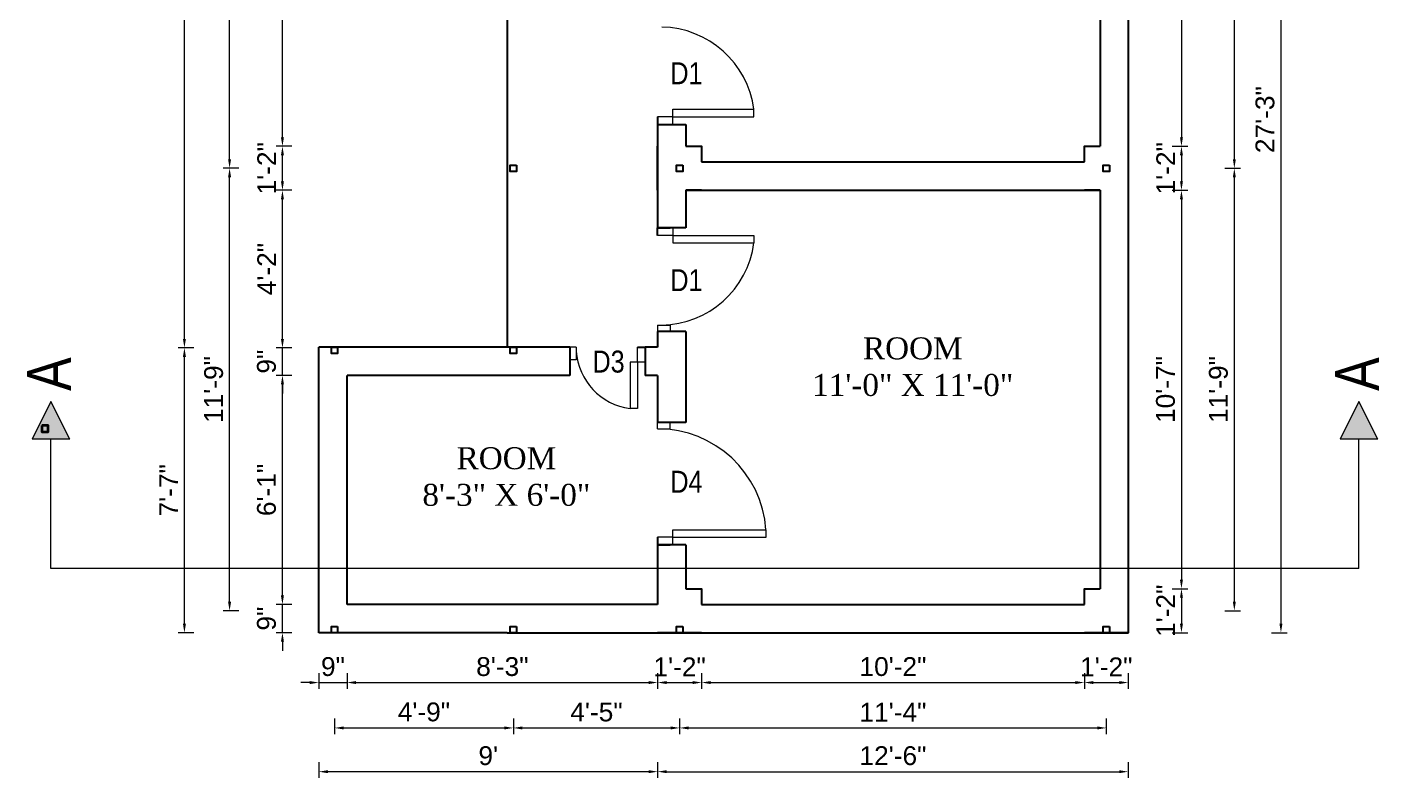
# Model space of a CAD drawing. Header units: inches. Extents: x 0 to 383786, y -45810 to 0.
# Drawn here: x 364748.4 to 365179.3, y -41048.1 to -40808.8 of the extents above; entities that cross this region are included whole.
import ezdxf

# ---------------------------------------------------------------- set-up
doc = ezdxf.new("R2010")
doc.units = ezdxf.units.IN
doc.header["$LTSCALE"] = 2
doc.header["$MEASUREMENT"] = 0
doc.header["$PDMODE"] = 34
doc.layers.get('0').update_dxf_attribs({"linetype": 'CONTINUOUS'})
doc.layers.get('DEFPOINTS').update_dxf_attribs({"color": 141, "linetype": 'CONTINUOUS'})
for name, color, linetype, lineweight in [('dimension', 160, 'CONTINUOUS', 15), ('door', 20, 'CONTINUOUS', 35), ('steps', 253, 'CONTINUOUS', 20), ('truss', 1, 'CONTINUOUS', 25)]:
    doc.layers.add(name, color=color, linetype=linetype, lineweight=lineweight)
doc.styles.add('Lettring Text', font='arial.ttf')
doc.styles.get("Standard").update_dxf_attribs({"font": 'ARIALN.TTF'})
doc.dimstyles.new('Copy of Standard', dxfattribs={"dimtxt": 6, "dimasz": 2.875, "dimexe": 2, "dimexo": 4, "dimgap": 2, "dimtad": 1, "dimdec": 0, "dimrnd": 1, "dimzin": 0, "dimdsep": 46, "dimlunit": 4, "dimtxsty": 'Lettring Text', "dimcen": 0.1, "dimclrd": 7, "dimclre": 7, "dimclrt": 7, "dimazin": 0, "dimtfac": 0.645, "dimtdec": 0, "dimtmove": 1, "dimatfit": 0, "dimfxl": 3, "dimfxlon": 1, "dimtfillclr": 256, "dimtolj": 1, "dimtzin": 0, "dimlwd": -1, "dimlwe": -1, "dimarcsym": 2})

# ---------------------------------------------------------------- blocks, each defined once
blk = doc.blocks.new('*D752')
at = {"layer": 'DEFPOINTS', "color": 0, "ltscale": 0.5, "transparency": 16777216}
for p in [(365099.37, -40688.82), (365099.37, -40846.82), (365116.32, -40846.82)]:
    blk.add_point(p, dxfattribs=at)
at = {"layer": 'steps', "color": 7, "ltscale": 0.5, "transparency": 16777216}
for p, q in [((365113.32, -40688.82), (365118.32, -40688.82)), ((365116.32, -40691.69), (365116.32, -40843.94)), ((365113.32, -40846.82), (365118.32, -40846.82))]:
    blk.add_line(p, q, dxfattribs=at)
for points in [[(365115.85, -40691.69), (365116.8, -40691.69), (365116.32, -40688.82)], [(365115.85, -40843.94), (365116.8, -40843.94), (365116.32, -40846.82)]]:
    blk.add_solid(points, dxfattribs=at)
at = {"layer": 'steps', "color": 7, "ltscale": 0.5, "transparency": 16777216, "insert": (365111.26, -40767.82), "char_height": 6, "attachment_point": 5, "rotation": 90, "style": 'Lettring Text'}
blk.add_mtext('\\A1;13\'-2"', dxfattribs=at)
blk = doc.blocks.new('*D753')
at = {"layer": 'DEFPOINTS', "color": 0, "ltscale": 0.5, "transparency": 16777216}
for p in [(365099.37, -40846.82), (365099.37, -40860.82), (365116.32, -40860.82)]:
    blk.add_point(p, dxfattribs=at)
at = {"layer": 'steps', "color": 7, "ltscale": 0.5, "transparency": 16777216}
for p, q in [((365113.32, -40846.82), (365118.32, -40846.82)), ((365116.32, -40849.69), (365116.32, -40857.94)), ((365113.32, -40860.82), (365118.32, -40860.82))]:
    blk.add_line(p, q, dxfattribs=at)
for points in [[(365115.85, -40849.69), (365116.8, -40849.69), (365116.32, -40846.82)], [(365115.85, -40857.94), (365116.8, -40857.94), (365116.32, -40860.82)]]:
    blk.add_solid(points, dxfattribs=at)
at = {"layer": 'steps', "color": 7, "ltscale": 0.5, "transparency": 16777216, "insert": (365111.31, -40853.82), "char_height": 6, "attachment_point": 5, "rotation": 90, "style": 'Lettring Text'}
blk.add_mtext('\\A1;1\'-2"', dxfattribs=at)
blk = doc.blocks.new('*D754')
at = {"layer": 'DEFPOINTS', "color": 0, "ltscale": 0.5, "transparency": 16777216}
for p in [(365099.37, -40860.82), (365099.37, -40987.82), (365116.32, -40987.82)]:
    blk.add_point(p, dxfattribs=at)
at = {"layer": 'steps', "color": 7, "ltscale": 0.5, "transparency": 16777216}
for p, q in [((365113.32, -40860.82), (365118.32, -40860.82)), ((365116.32, -40863.69), (365116.32, -40984.94)), ((365113.32, -40987.82), (365118.32, -40987.82))]:
    blk.add_line(p, q, dxfattribs=at)
for points in [[(365115.85, -40863.69), (365116.8, -40863.69), (365116.32, -40860.82)], [(365115.85, -40984.94), (365116.8, -40984.94), (365116.32, -40987.82)]]:
    blk.add_solid(points, dxfattribs=at)
at = {"layer": 'steps', "color": 7, "ltscale": 0.5, "transparency": 16777216, "insert": (365111.26, -40924.32), "char_height": 6, "attachment_point": 5, "rotation": 90, "style": 'Lettring Text'}
blk.add_mtext('\\A1;10\'-7"', dxfattribs=at)
blk = doc.blocks.new('*D755')
at = {"layer": 'DEFPOINTS', "color": 0, "ltscale": 0.5, "transparency": 16777216}
for p in [(365099.37, -40987.82), (365099.37, -41001.82), (365116.32, -41001.82)]:
    blk.add_point(p, dxfattribs=at)
at = {"layer": 'steps', "color": 7, "ltscale": 0.5, "transparency": 16777216}
for p, q in [((365113.32, -40987.82), (365118.32, -40987.82)), ((365116.32, -40990.69), (365116.32, -40998.94)), ((365113.32, -41001.82), (365118.32, -41001.82))]:
    blk.add_line(p, q, dxfattribs=at)
for points in [[(365115.85, -40990.69), (365116.8, -40990.69), (365116.32, -40987.82)], [(365115.85, -40998.94), (365116.8, -40998.94), (365116.32, -41001.82)]]:
    blk.add_solid(points, dxfattribs=at)
at = {"layer": 'steps', "color": 7, "ltscale": 0.5, "transparency": 16777216, "insert": (365111.31, -40994.82), "char_height": 6, "attachment_point": 5, "rotation": 90, "style": 'Lettring Text'}
blk.add_mtext('\\A1;1\'-2"', dxfattribs=at)
blk = doc.blocks.new('*D756')
at = {"layer": 'DEFPOINTS', "color": 0, "ltscale": 0.5, "transparency": 16777216}
for p in [(365099.37, -40853.82), (365133.18, -40853.82), (365099.37, -40994.82)]:
    blk.add_point(p, dxfattribs=at)
at = {"layer": 'steps', "color": 7, "ltscale": 0.5, "transparency": 16777216}
for p, q in [((365130.18, -40853.82), (365135.18, -40853.82)), ((365133.18, -40991.94), (365133.18, -40856.69)), ((365130.18, -40994.82), (365135.18, -40994.82))]:
    blk.add_line(p, q, dxfattribs=at)
for points in [[(365132.71, -40856.69), (365133.66, -40856.69), (365133.18, -40853.82)], [(365132.71, -40991.94), (365133.66, -40991.94), (365133.18, -40994.82)]]:
    blk.add_solid(points, dxfattribs=at)
at = {"layer": 'steps', "color": 7, "ltscale": 0.5, "transparency": 16777216, "insert": (365128.12, -40924.32), "char_height": 6, "attachment_point": 5, "rotation": 90, "style": 'Lettring Text'}
blk.add_mtext('\\A1;11\'-9"', dxfattribs=at)
blk = doc.blocks.new('*D757')
at = {"layer": 'DEFPOINTS', "color": 0, "ltscale": 0.5, "transparency": 16777216}
for p in [(365099.37, -40681.82), (365133.18, -40681.82), (365099.37, -40853.82)]:
    blk.add_point(p, dxfattribs=at)
at = {"layer": 'steps', "color": 7, "ltscale": 0.5, "transparency": 16777216}
for p, q in [((365130.18, -40681.82), (365135.18, -40681.82)), ((365133.18, -40850.94), (365133.18, -40684.69)), ((365130.18, -40853.82), (365135.18, -40853.82))]:
    blk.add_line(p, q, dxfattribs=at)
for points in [[(365132.71, -40684.69), (365133.66, -40684.69), (365133.18, -40681.82)], [(365132.71, -40850.94), (365133.66, -40850.94), (365133.18, -40853.82)]]:
    blk.add_solid(points, dxfattribs=at)
at = {"layer": 'steps', "color": 7, "ltscale": 0.5, "transparency": 16777216, "insert": (365128.17, -40767.82), "char_height": 6, "attachment_point": 5, "rotation": 90, "style": 'Lettring Text'}
blk.add_mtext('\\A1;14\'-4"', dxfattribs=at)
blk = doc.blocks.new('*D759')
at = {"layer": 'DEFPOINTS', "color": 0, "ltscale": 0.5, "transparency": 16777216}
for p in [(365099.37, -40674.82), (365099.37, -41001.82), (365148.04, -41001.82)]:
    blk.add_point(p, dxfattribs=at)
at = {"layer": 'steps', "color": 7, "ltscale": 0.5, "transparency": 16777216}
for p, q in [((365145.04, -40674.82), (365150.04, -40674.82)), ((365148.04, -40677.69), (365148.04, -40998.94)), ((365145.04, -41001.82), (365150.04, -41001.82))]:
    blk.add_line(p, q, dxfattribs=at)
for points in [[(365147.56, -40677.69), (365148.52, -40677.69), (365148.04, -40674.82)], [(365147.56, -40998.94), (365148.52, -40998.94), (365148.04, -41001.82)]]:
    blk.add_solid(points, dxfattribs=at)
at = {"layer": 'steps', "color": 7, "ltscale": 0.5, "transparency": 16777216, "insert": (365142.97, -40838.32), "char_height": 6, "attachment_point": 5, "rotation": 90, "style": 'Lettring Text'}
blk.add_mtext('\\A1;27\'-3"', dxfattribs=at)
blk = doc.blocks.new('*D761')
at = {"layer": 'DEFPOINTS', "color": 0, "ltscale": 0.5, "transparency": 16777216}
for p in [(364850.37, -40992.82), (364841.37, -41001.82), (364850.37, -41017.7)]:
    blk.add_point(p, dxfattribs=at)
at = {"layer": 'steps', "color": 7, "ltscale": 0.5, "transparency": 16777216}
for p, q in [((364838.5, -41017.7), (364835.62, -41017.7)), ((364841.37, -41014.7), (364841.37, -41019.7)), ((364841.37, -41017.7), (364850.37, -41017.7)), ((364850.37, -41014.7), (364850.37, -41019.7)), ((364853.25, -41017.7), (364856.12, -41017.7))]:
    blk.add_line(p, q, dxfattribs=at)
for points in [[(364838.5, -41017.22), (364838.5, -41018.18), (364841.37, -41017.7)], [(364853.25, -41017.22), (364853.25, -41018.18), (364850.37, -41017.7)]]:
    blk.add_solid(points, dxfattribs=at)
at = {"layer": 'steps', "color": 7, "ltscale": 0.5, "transparency": 16777216, "insert": (364845.87, -41012.64), "char_height": 6, "attachment_point": 5, "style": 'Lettring Text'}
blk.add_mtext('\\A1;9"', dxfattribs=at)
blk = doc.blocks.new('*D762')
at = {"layer": 'DEFPOINTS', "color": 0, "ltscale": 0.5, "transparency": 16777216}
for p in [(364850.37, -40992.82), (364949.37, -40992.82), (364949.37, -41017.7)]:
    blk.add_point(p, dxfattribs=at)
at = {"layer": 'steps', "color": 7, "ltscale": 0.5, "transparency": 16777216}
for p, q in [((364850.37, -41014.7), (364850.37, -41019.7)), ((364853.25, -41017.7), (364946.5, -41017.7)), ((364949.37, -41014.7), (364949.37, -41019.7))]:
    blk.add_line(p, q, dxfattribs=at)
for points in [[(364853.25, -41017.22), (364853.25, -41018.18), (364850.37, -41017.7)], [(364946.5, -41017.22), (364946.5, -41018.18), (364949.37, -41017.7)]]:
    blk.add_solid(points, dxfattribs=at)
at = {"layer": 'steps', "color": 7, "ltscale": 0.5, "transparency": 16777216, "insert": (364899.87, -41012.64), "char_height": 6, "attachment_point": 5, "style": 'Lettring Text'}
blk.add_mtext('\\A1;8\'-3"', dxfattribs=at)
blk = doc.blocks.new('*D717')
at = {"layer": 'DEFPOINTS', "color": 0, "ltscale": 0.5, "transparency": 16777216}
for p in [(364949.37, -40992.82), (364963.37, -40992.82), (364963.37, -41017.7)]:
    blk.add_point(p, dxfattribs=at)
at = {"layer": 'steps', "color": 7, "ltscale": 0.5, "transparency": 16777216}
for p, q in [((364949.37, -41014.7), (364949.37, -41019.7)), ((364952.25, -41017.7), (364960.5, -41017.7)), ((364963.37, -41014.7), (364963.37, -41019.7))]:
    blk.add_line(p, q, dxfattribs=at)
for points in [[(364952.25, -41017.22), (364952.25, -41018.18), (364949.37, -41017.7)], [(364960.5, -41017.22), (364960.5, -41018.18), (364963.37, -41017.7)]]:
    blk.add_solid(points, dxfattribs=at)
at = {"layer": 'steps', "color": 7, "ltscale": 0.5, "transparency": 16777216, "insert": (364956.37, -41012.69), "char_height": 6, "attachment_point": 5, "style": 'Lettring Text'}
blk.add_mtext('\\A1;1\'-2"', dxfattribs=at)
blk = doc.blocks.new('*D718')
at = {"layer": 'DEFPOINTS', "color": 0, "ltscale": 0.5, "transparency": 16777216}
for p in [(364963.37, -40992.82), (365085.37, -40992.82), (365085.37, -41017.7)]:
    blk.add_point(p, dxfattribs=at)
at = {"layer": 'steps', "color": 7, "ltscale": 0.5, "transparency": 16777216}
for p, q in [((364963.37, -41014.7), (364963.37, -41019.7)), ((364966.25, -41017.7), (365082.5, -41017.7)), ((365085.37, -41014.7), (365085.37, -41019.7))]:
    blk.add_line(p, q, dxfattribs=at)
for points in [[(364966.25, -41017.22), (364966.25, -41018.18), (364963.37, -41017.7)], [(365082.5, -41017.22), (365082.5, -41018.18), (365085.37, -41017.7)]]:
    blk.add_solid(points, dxfattribs=at)
at = {"layer": 'steps', "color": 7, "ltscale": 0.5, "transparency": 16777216, "insert": (365024.37, -41012.64), "char_height": 6, "attachment_point": 5, "style": 'Lettring Text'}
blk.add_mtext('\\A1;10\'-2"', dxfattribs=at)
blk = doc.blocks.new('*D719')
at = {"layer": 'DEFPOINTS', "color": 0, "ltscale": 0.5, "transparency": 16777216}
for p in [(365085.37, -40992.82), (365099.37, -40992.82), (365099.37, -41017.7)]:
    blk.add_point(p, dxfattribs=at)
at = {"layer": 'steps', "color": 7, "ltscale": 0.5, "transparency": 16777216}
for p, q in [((365085.37, -41014.7), (365085.37, -41019.7)), ((365088.25, -41017.7), (365096.5, -41017.7)), ((365099.37, -41014.7), (365099.37, -41019.7))]:
    blk.add_line(p, q, dxfattribs=at)
for points in [[(365088.25, -41017.22), (365088.25, -41018.18), (365085.37, -41017.7)], [(365096.5, -41017.22), (365096.5, -41018.18), (365099.37, -41017.7)]]:
    blk.add_solid(points, dxfattribs=at)
at = {"layer": 'steps', "color": 7, "ltscale": 0.5, "transparency": 16777216, "insert": (365092.37, -41012.69), "char_height": 6, "attachment_point": 5, "style": 'Lettring Text'}
blk.add_mtext('\\A1;1\'-2"', dxfattribs=at)
blk = doc.blocks.new('*D720')
at = {"layer": 'DEFPOINTS', "color": 0, "ltscale": 0.5, "transparency": 16777216}
for p in [(364846.37, -41000.82), (364903.37, -41000.82), (364903.37, -41032.16)]:
    blk.add_point(p, dxfattribs=at)
at = {"layer": 'steps', "color": 7, "ltscale": 0.5, "transparency": 16777216}
for p, q in [((364846.37, -41029.16), (364846.37, -41034.16)), ((364903.37, -41029.16), (364903.37, -41034.16)), ((364849.25, -41032.16), (364900.5, -41032.16))]:
    blk.add_line(p, q, dxfattribs=at)
for points in [[(364849.25, -41031.68), (364849.25, -41032.64), (364846.37, -41032.16)], [(364900.5, -41031.68), (364900.5, -41032.64), (364903.37, -41032.16)]]:
    blk.add_solid(points, dxfattribs=at)
at = {"layer": 'steps', "color": 7, "ltscale": 0.5, "transparency": 16777216, "insert": (364874.87, -41027.09), "char_height": 6, "attachment_point": 5, "style": 'Lettring Text'}
blk.add_mtext('\\A1;4\'-9"', dxfattribs=at)
blk = doc.blocks.new('*D721')
at = {"layer": 'DEFPOINTS', "color": 0, "ltscale": 0.5, "transparency": 16777216}
for p in [(364903.37, -41000.82), (364956.37, -41001.82), (364956.37, -41032.16)]:
    blk.add_point(p, dxfattribs=at)
at = {"layer": 'steps', "color": 7, "ltscale": 0.5, "transparency": 16777216}
for p, q in [((364903.37, -41029.16), (364903.37, -41034.16)), ((364956.37, -41029.16), (364956.37, -41034.16)), ((364906.25, -41032.16), (364953.5, -41032.16))]:
    blk.add_line(p, q, dxfattribs=at)
for points in [[(364906.25, -41031.68), (364906.25, -41032.64), (364903.37, -41032.16)], [(364953.5, -41031.68), (364953.5, -41032.64), (364956.37, -41032.16)]]:
    blk.add_solid(points, dxfattribs=at)
at = {"layer": 'steps', "color": 7, "ltscale": 0.5, "transparency": 16777216, "insert": (364929.87, -41027.11), "char_height": 6, "attachment_point": 5, "style": 'Lettring Text'}
blk.add_mtext('\\A1;4\'-5"', dxfattribs=at)
blk = doc.blocks.new('*D722')
at = {"layer": 'DEFPOINTS', "color": 0, "ltscale": 0.5, "transparency": 16777216}
for p in [(364956.37, -41001.82), (365092.37, -41001.82), (365092.37, -41032.16)]:
    blk.add_point(p, dxfattribs=at)
at = {"layer": 'steps', "color": 7, "ltscale": 0.5, "transparency": 16777216}
for p, q in [((364956.37, -41029.16), (364956.37, -41034.16)), ((365092.37, -41029.16), (365092.37, -41034.16)), ((364959.25, -41032.16), (365089.5, -41032.16))]:
    blk.add_line(p, q, dxfattribs=at)
for points in [[(364959.25, -41031.68), (364959.25, -41032.64), (364956.37, -41032.16)], [(365089.5, -41031.68), (365089.5, -41032.64), (365092.37, -41032.16)]]:
    blk.add_solid(points, dxfattribs=at)
at = {"layer": 'steps', "color": 7, "ltscale": 0.5, "transparency": 16777216, "insert": (365024.37, -41027.15), "char_height": 6, "attachment_point": 5, "style": 'Lettring Text'}
blk.add_mtext('\\A1;11\'-4"', dxfattribs=at)
blk = doc.blocks.new('*D723')
at = {"layer": 'DEFPOINTS', "color": 0, "ltscale": 0.5, "transparency": 16777216}
for p in [(364949.37, -40992.82), (365099.37, -41001.82), (365099.37, -41046.1)]:
    blk.add_point(p, dxfattribs=at)
at = {"layer": 'steps', "color": 7, "ltscale": 0.5, "transparency": 16777216}
for p, q in [((364949.37, -41043.1), (364949.37, -41048.1)), ((365099.37, -41043.1), (365099.37, -41048.1)), ((364952.25, -41046.1), (365096.5, -41046.1))]:
    blk.add_line(p, q, dxfattribs=at)
for points in [[(364952.25, -41045.62), (364952.25, -41046.57), (364949.37, -41046.1)], [(365096.5, -41045.62), (365096.5, -41046.57), (365099.37, -41046.1)]]:
    blk.add_solid(points, dxfattribs=at)
at = {"layer": 'steps', "color": 7, "ltscale": 0.5, "transparency": 16777216, "insert": (365024.37, -41041.03), "char_height": 6, "attachment_point": 5, "style": 'Lettring Text'}
blk.add_mtext('\\A1;12\'-6"', dxfattribs=at)
blk = doc.blocks.new('*D724')
at = {"layer": 'DEFPOINTS', "color": 0, "ltscale": 0.5, "transparency": 16777216}
for p in [(364949.37, -40992.82), (364841.37, -41001.82), (364841.37, -41046.1)]:
    blk.add_point(p, dxfattribs=at)
at = {"layer": 'steps', "color": 7, "ltscale": 0.5, "transparency": 16777216}
for p, q in [((364841.37, -41043.1), (364841.37, -41048.1)), ((364949.37, -41043.1), (364949.37, -41048.1)), ((364946.5, -41046.1), (364844.25, -41046.1))]:
    blk.add_line(p, q, dxfattribs=at)
for points in [[(364844.25, -41045.62), (364844.25, -41046.57), (364841.37, -41046.1)], [(364946.5, -41045.62), (364946.5, -41046.57), (364949.37, -41046.1)]]:
    blk.add_solid(points, dxfattribs=at)
at = {"layer": 'steps', "color": 7, "ltscale": 0.5, "transparency": 16777216, "insert": (364895.37, -41041.03), "char_height": 6, "attachment_point": 5, "style": 'Lettring Text'}
blk.add_mtext("\\A1;9'", dxfattribs=at)
blk = doc.blocks.new('*D725')
at = {"layer": 'DEFPOINTS', "color": 0, "ltscale": 0.5, "transparency": 16777216}
for p in [(364829.77, -40992.82), (364850.37, -40992.82), (364841.37, -41001.82)]:
    blk.add_point(p, dxfattribs=at)
at = {"layer": 'steps', "color": 7, "ltscale": 0.5, "transparency": 16777216}
for p, q in [((364829.77, -40989.94), (364829.77, -40987.07)), ((364832.77, -40992.82), (364827.77, -40992.82)), ((364829.77, -41001.82), (364829.77, -40992.82)), ((364832.77, -41001.82), (364827.77, -41001.82)), ((364829.77, -41004.69), (364829.77, -41007.57))]:
    blk.add_line(p, q, dxfattribs=at)
for points in [[(364829.29, -40989.94), (364830.25, -40989.94), (364829.77, -40992.82)], [(364829.29, -41004.69), (364830.25, -41004.69), (364829.77, -41001.82)]]:
    blk.add_solid(points, dxfattribs=at)
at = {"layer": 'steps', "color": 7, "ltscale": 0.5, "transparency": 16777216, "insert": (364824.7, -40997.32), "char_height": 6, "attachment_point": 5, "rotation": 90, "style": 'Lettring Text'}
blk.add_mtext('\\A1;9"', dxfattribs=at)
blk = doc.blocks.new('*D726')
at = {"layer": 'DEFPOINTS', "color": 0, "ltscale": 0.5, "transparency": 16777216}
for p in [(364829.77, -40919.82), (364850.37, -40919.82), (364850.37, -40992.82)]:
    blk.add_point(p, dxfattribs=at)
at = {"layer": 'steps', "color": 7, "ltscale": 0.5, "transparency": 16777216}
for p, q in [((364832.77, -40919.82), (364827.77, -40919.82)), ((364829.77, -40989.94), (364829.77, -40922.69)), ((364832.77, -40992.82), (364827.77, -40992.82))]:
    blk.add_line(p, q, dxfattribs=at)
for points in [[(364829.29, -40922.69), (364830.25, -40922.69), (364829.77, -40919.82)], [(364829.29, -40989.94), (364830.25, -40989.94), (364829.77, -40992.82)]]:
    blk.add_solid(points, dxfattribs=at)
at = {"layer": 'steps', "color": 7, "ltscale": 0.5, "transparency": 16777216, "insert": (364824.7, -40956.32), "char_height": 6, "attachment_point": 5, "rotation": 90, "style": 'Lettring Text'}
blk.add_mtext('\\A1;6\'-1"', dxfattribs=at)
blk = doc.blocks.new('*D727')
at = {"layer": 'DEFPOINTS', "color": 0, "ltscale": 0.5, "transparency": 16777216}
for p in [(364829.77, -40911.05), (364841.37, -40911.05), (364850.37, -40919.82)]:
    blk.add_point(p, dxfattribs=at)
at = {"layer": 'steps', "color": 7, "ltscale": 0.5, "transparency": 16777216}
for p, q in [((364829.77, -40908.18), (364829.77, -40905.3)), ((364832.77, -40911.05), (364827.77, -40911.05)), ((364829.77, -40919.82), (364829.77, -40911.05)), ((364832.77, -40919.82), (364827.77, -40919.82)), ((364829.77, -40922.69), (364829.77, -40925.57))]:
    blk.add_line(p, q, dxfattribs=at)
for points in [[(364829.29, -40908.18), (364830.25, -40908.18), (364829.77, -40911.05)], [(364829.29, -40922.69), (364830.25, -40922.69), (364829.77, -40919.82)]]:
    blk.add_solid(points, dxfattribs=at)
at = {"layer": 'steps', "color": 7, "ltscale": 0.5, "transparency": 16777216, "insert": (364824.7, -40915.44), "char_height": 6, "attachment_point": 5, "rotation": 90, "style": 'Lettring Text'}
blk.add_mtext('\\A1;9"', dxfattribs=at)
blk = doc.blocks.new('*D728')
at = {"layer": 'DEFPOINTS', "color": 0, "ltscale": 0.5, "transparency": 16777216}
for p in [(364829.77, -40860.82), (364958.37, -40860.82), (364841.37, -40911.05)]:
    blk.add_point(p, dxfattribs=at)
at = {"layer": 'steps', "color": 7, "ltscale": 0.5, "transparency": 16777216}
for p, q in [((364832.77, -40860.82), (364827.77, -40860.82)), ((364829.77, -40908.18), (364829.77, -40863.69)), ((364832.77, -40911.05), (364827.77, -40911.05))]:
    blk.add_line(p, q, dxfattribs=at)
for points in [[(364829.29, -40863.69), (364830.25, -40863.69), (364829.77, -40860.82)], [(364829.29, -40908.18), (364830.25, -40908.18), (364829.77, -40911.05)]]:
    blk.add_solid(points, dxfattribs=at)
at = {"layer": 'steps', "color": 7, "ltscale": 0.5, "transparency": 16777216, "insert": (364824.76, -40885.94), "char_height": 6, "attachment_point": 5, "rotation": 90, "style": 'Lettring Text'}
blk.add_mtext('\\A1;4\'-2"', dxfattribs=at)
blk = doc.blocks.new('*D729')
at = {"layer": 'DEFPOINTS', "color": 0, "ltscale": 0.5, "transparency": 16777216}
for p in [(364829.77, -40846.82), (364958.37, -40846.82), (364958.37, -40860.82)]:
    blk.add_point(p, dxfattribs=at)
at = {"layer": 'steps', "color": 7, "ltscale": 0.5, "transparency": 16777216}
for p, q in [((364832.77, -40846.82), (364827.77, -40846.82)), ((364829.77, -40857.94), (364829.77, -40849.69)), ((364832.77, -40860.82), (364827.77, -40860.82))]:
    blk.add_line(p, q, dxfattribs=at)
for points in [[(364829.29, -40849.69), (364830.25, -40849.69), (364829.77, -40846.82)], [(364829.29, -40857.94), (364830.25, -40857.94), (364829.77, -40860.82)]]:
    blk.add_solid(points, dxfattribs=at)
at = {"layer": 'steps', "color": 7, "ltscale": 0.5, "transparency": 16777216, "insert": (364824.76, -40853.82), "char_height": 6, "attachment_point": 5, "rotation": 90, "style": 'Lettring Text'}
blk.add_mtext('\\A1;1\'-2"', dxfattribs=at)
blk = doc.blocks.new('*D730')
at = {"layer": 'DEFPOINTS', "color": 0, "ltscale": 0.5, "transparency": 16777216}
for p in [(364829.77, -40688.82), (364949.37, -40688.82), (364958.37, -40846.82)]:
    blk.add_point(p, dxfattribs=at)
at = {"layer": 'steps', "color": 7, "ltscale": 0.5, "transparency": 16777216}
for p, q in [((364832.77, -40688.82), (364827.77, -40688.82)), ((364829.77, -40843.94), (364829.77, -40691.69)), ((364832.77, -40846.82), (364827.77, -40846.82))]:
    blk.add_line(p, q, dxfattribs=at)
for points in [[(364829.29, -40691.69), (364830.25, -40691.69), (364829.77, -40688.82)], [(364829.29, -40843.94), (364830.25, -40843.94), (364829.77, -40846.82)]]:
    blk.add_solid(points, dxfattribs=at)
at = {"layer": 'steps', "color": 7, "ltscale": 0.5, "transparency": 16777216, "insert": (364824.7, -40767.82), "char_height": 6, "attachment_point": 5, "rotation": 90, "style": 'Lettring Text'}
blk.add_mtext('\\A1;13\'-2"', dxfattribs=at)
blk = doc.blocks.new('*D734')
at = {"layer": 'DEFPOINTS', "color": 0, "ltscale": 0.5, "transparency": 16777216}
for p in [(364812.92, -40853.82), (365099.37, -40853.82), (365099.37, -40994.82)]:
    blk.add_point(p, dxfattribs=at)
at = {"layer": 'steps', "color": 7, "ltscale": 0.5, "transparency": 16777216}
for p, q in [((364815.92, -40853.82), (364810.92, -40853.82)), ((364812.92, -40991.94), (364812.92, -40856.69)), ((364815.92, -40994.82), (364810.92, -40994.82))]:
    blk.add_line(p, q, dxfattribs=at)
for points in [[(364812.44, -40856.69), (364813.4, -40856.69), (364812.92, -40853.82)], [(364812.44, -40991.94), (364813.4, -40991.94), (364812.92, -40994.82)]]:
    blk.add_solid(points, dxfattribs=at)
at = {"layer": 'steps', "color": 7, "ltscale": 0.5, "transparency": 16777216, "insert": (364807.86, -40924.32), "char_height": 6, "attachment_point": 5, "rotation": 90, "style": 'Lettring Text'}
blk.add_mtext('\\A1;11\'-9"', dxfattribs=at)
blk = doc.blocks.new('*D735')
at = {"layer": 'DEFPOINTS', "color": 0, "ltscale": 0.5, "transparency": 16777216}
for p in [(364812.92, -40681.82), (364949.37, -40681.82), (365099.37, -40853.82)]:
    blk.add_point(p, dxfattribs=at)
at = {"layer": 'steps', "color": 7, "ltscale": 0.5, "transparency": 16777216}
for p, q in [((364815.92, -40681.82), (364810.92, -40681.82)), ((364812.92, -40850.94), (364812.92, -40684.69)), ((364815.92, -40853.82), (364810.92, -40853.82))]:
    blk.add_line(p, q, dxfattribs=at)
for points in [[(364812.44, -40684.69), (364813.4, -40684.69), (364812.92, -40681.82)], [(364812.44, -40850.94), (364813.4, -40850.94), (364812.92, -40853.82)]]:
    blk.add_solid(points, dxfattribs=at)
at = {"layer": 'steps', "color": 7, "ltscale": 0.5, "transparency": 16777216, "insert": (364807.91, -40767.82), "char_height": 6, "attachment_point": 5, "rotation": 90, "style": 'Lettring Text'}
blk.add_mtext('\\A1;14\'-4"', dxfattribs=at)
blk = doc.blocks.new('*D737')
at = {"layer": 'DEFPOINTS', "color": 0, "ltscale": 0.5, "transparency": 16777216}
for p in [(364798.53, -40911.05), (364841.37, -40911.05), (364841.37, -41001.82)]:
    blk.add_point(p, dxfattribs=at)
at = {"layer": 'steps', "color": 7, "ltscale": 0.5, "transparency": 16777216}
for p, q in [((364801.53, -40911.05), (364796.53, -40911.05)), ((364798.53, -40998.94), (364798.53, -40913.93)), ((364801.53, -41001.82), (364796.53, -41001.82))]:
    blk.add_line(p, q, dxfattribs=at)
for points in [[(364798.05, -40913.93), (364799.01, -40913.93), (364798.53, -40911.05)], [(364798.05, -40998.94), (364799.01, -40998.94), (364798.53, -41001.82)]]:
    blk.add_solid(points, dxfattribs=at)
at = {"layer": 'steps', "color": 7, "ltscale": 0.5, "transparency": 16777216, "insert": (364793.53, -40956.44), "char_height": 6, "attachment_point": 5, "rotation": 90, "style": 'Lettring Text'}
blk.add_mtext('\\A1;7\'-7"', dxfattribs=at)
blk = doc.blocks.new('*D738')
at = {"layer": 'DEFPOINTS', "color": 0, "ltscale": 0.5, "transparency": 16777216}
for p in [(364798.53, -40674.82), (364901.37, -40674.82), (364841.37, -40911.05)]:
    blk.add_point(p, dxfattribs=at)
at = {"layer": 'steps', "color": 7, "ltscale": 0.5, "transparency": 16777216}
for p, q in [((364801.53, -40674.82), (364796.53, -40674.82)), ((364798.53, -40908.18), (364798.53, -40677.69)), ((364801.53, -40911.05), (364796.53, -40911.05))]:
    blk.add_line(p, q, dxfattribs=at)
for points in [[(364798.05, -40677.69), (364799.01, -40677.69), (364798.53, -40674.82)], [(364798.05, -40908.18), (364799.01, -40908.18), (364798.53, -40911.05)]]:
    blk.add_solid(points, dxfattribs=at)
at = {"layer": 'steps', "color": 7, "ltscale": 0.5, "transparency": 16777216, "insert": (364793.47, -40792.94), "char_height": 6, "attachment_point": 5, "rotation": 90, "style": 'Lettring Text'}
blk.add_mtext('\\A1;19\'-8"', dxfattribs=at)

msp = doc.modelspace()

# ---------------------------------------------------------------- hatches: boundary and pattern name
at = {"linetype": 'ByBlock', "lineweight": 5}
for points in [[(364755.98, -40928.16), (364761.98, -40940.16), (364749.98, -40940.16)], [(365172.9, -40928.16), (365178.9, -40940.16), (365166.9, -40940.16)]]:
    msp.add_hatch(color=7, dxfattribs=at).paths.add_polyline_path(points)

# ---------------------------------------------------------------- linework, layer by layer
at = {"color": 242, "ltscale": 0.5, "true_color": 0xcd2027}
for p, q in [((364901.37, -40674.82), (364901.37, -40910.82)), ((365099.37, -40674.82), (365099.37, -41001.82)), ((365090.37, -40688.82), (365090.37, -40846.82)), ((364949.37, -40839.82), (364949.37, -40872.82)), ((364958.37, -40839.82), (364958.37, -40846.82)), ((364958.37, -40860.82), (364958.37, -40872.82)), ((365090.37, -40860.82), (365090.37, -40987.82)), ((364949.37, -40905.82), (364949.37, -40910.82)), ((364958.37, -40905.82), (364958.37, -40934.82)), ((364949.37, -40919.82), (364949.37, -40934.82)), ((364949.37, -40973.82), (364949.37, -40992.82)), ((364958.37, -40973.82), (364958.37, -40987.82))]:
    msp.add_line(p, q, dxfattribs=at)
at = {"ltscale": 0.5}
for p, q in [((364949.37, -40839.82), (364958.37, -40839.82)), ((364963.37, -40851.82), (365085.37, -40851.82)), ((364958.37, -40860.82), (365090.37, -40860.82)), ((364958.37, -40872.82), (364949.37, -40872.82)), ((364958.37, -40905.82), (364949.37, -40905.82)), ((364921.37, -40910.82), (364841.37, -40910.82)), ((364841.37, -41001.82), (364841.37, -40910.82)), ((364921.37, -40910.82), (364921.37, -40919.82)), ((364949.37, -40910.82), (364945.37, -40910.82)), ((364945.37, -40910.82), (364945.37, -40919.82)), ((364921.37, -40919.82), (364850.37, -40919.82)), ((364850.37, -40992.82), (364850.37, -40919.82)), ((364949.37, -40919.82), (364945.37, -40919.82)), ((364958.37, -40934.82), (364949.37, -40934.82)), ((364958.37, -40973.82), (364949.37, -40973.82)), ((364949.37, -40992.82), (364850.37, -40992.82)), ((364963.37, -40992.82), (365085.37, -40992.82)), ((364901.37, -41001.82), (364841.37, -41001.82)), ((364901.37, -41001.82), (365099.37, -41001.82))]:
    msp.add_line(p, q, dxfattribs=at)
at = {"color": 7, "linetype": 'ByBlock', "lineweight": 5}
for p, q in [((364755.98, -40928.16), (364749.98, -40940.16)), ((364761.98, -40940.16), (364755.98, -40928.16)), ((365172.9, -40928.16), (365166.9, -40940.16)), ((365178.9, -40940.16), (365172.9, -40928.16)), ((364761.98, -40940.16), (364749.98, -40940.16)), ((364755.98, -40981.33), (364755.98, -40940.16)), ((365178.9, -40940.16), (365166.9, -40940.16)), ((365172.9, -40981.33), (365172.9, -40940.16)), ((365172.9, -40981.33), (364755.98, -40981.33))]:
    msp.add_line(p, q, dxfattribs=at)
at = {"ltscale": 0.5}
for points in [[(364949.37, -40860.82), (364949.37, -40846.82)], [(364958.37, -40846.82), (364963.37, -40846.82), (364963.37, -40851.82)], [(365085.37, -40851.82), (365085.37, -40846.82), (365090.37, -40846.82)], [(365099.37, -40846.82), (365099.37, -40860.82)], [(364963.37, -40860.82), (364958.37, -40860.82)], [(365090.37, -40860.82), (365085.37, -40860.82)], [(364958.37, -40987.82), (364963.37, -40987.82), (364963.37, -40992.82)], [(365085.37, -40992.82), (365085.37, -40987.82), (365090.37, -40987.82)], [(365099.37, -40987.82), (365099.37, -41001.82), (365085.37, -41001.82)], [(364963.37, -41001.82), (364963.37, -41001.82), (364949.37, -41001.82)]]:
    msp.add_lwpolyline(points, dxfattribs=at)
for points in [[(364904.37, -40852.82), (364904.37, -40854.82), (364902.37, -40854.82), (364902.37, -40852.82)], [(364957.37, -40852.82), (364957.37, -40854.82), (364955.37, -40854.82), (364955.37, -40852.82)], [(365093.37, -40852.82), (365093.37, -40854.82), (365091.37, -40854.82), (365091.37, -40852.82)], [(364847.37, -40910.82), (364847.37, -40912.82), (364845.37, -40912.82), (364845.37, -40910.82)], [(364904.37, -40910.82), (364904.37, -40912.82), (364902.37, -40912.82), (364902.37, -40910.82)], [(364847.37, -40999.82), (364847.37, -41001.82), (364845.37, -41001.82), (364845.37, -40999.82)], [(364904.37, -40999.82), (364904.37, -41001.82), (364902.37, -41001.82), (364902.37, -40999.82)], [(364957.37, -40999.82), (364957.37, -41001.82), (364955.37, -41001.82), (364955.37, -40999.82)], [(365093.37, -40999.82), (365093.37, -41001.82), (365091.37, -41001.82), (365091.37, -40999.82)]]:
    msp.add_lwpolyline(points, close=True, dxfattribs=at)
at = {"layer": 'dimension', "ltscale": 7}
for p, q in [((364954.17, -40837.42), (364949.37, -40837.42)), ((364949.37, -40837.42), (364949.37, -40839.82)), ((364954.17, -40835.02), (364980.05, -40835.02)), ((364954.17, -40837.42), (364954.17, -40835.02)), ((364954.17, -40837.42), (364980.05, -40837.42)), ((364954.17, -40839.82), (364954.17, -40837.42)), ((364980.05, -40837.42), (364980.05, -40835.02)), ((364949.37, -40839.82), (364954.17, -40839.82)), ((364949.37, -40875.22), (364949.37, -40872.82)), ((364949.37, -40872.82), (364954.17, -40872.82)), ((364954.17, -40875.22), (364949.37, -40875.22)), ((364954.17, -40872.82), (364954.17, -40875.22)), ((364954.17, -40875.22), (364980.05, -40875.22)), ((364954.17, -40875.22), (364954.17, -40877.62)), ((364980.05, -40875.22), (364980.05, -40877.62)), ((364954.17, -40877.62), (364980.05, -40877.62)), ((364949.37, -40903.82), (364953.37, -40903.82)), ((364949.37, -40903.82), (364949.37, -40905.82)), ((364949.37, -40905.82), (364953.37, -40905.82)), ((364953.37, -40903.82), (364953.37, -40905.82)), ((364921.37, -40910.82), (364921.37, -40914.82)), ((364923.37, -40910.82), (364921.37, -40910.82)), ((364923.37, -40910.82), (364923.37, -40914.82)), ((364942.97, -40915.62), (364942.97, -40910.82)), ((364942.97, -40910.82), (364945.37, -40910.82)), ((364945.37, -40910.82), (364945.37, -40915.62)), ((364923.37, -40914.82), (364921.37, -40914.82)), ((364940.57, -40915.62), (364940.57, -40930.42)), ((364942.97, -40915.62), (364940.57, -40915.62)), ((364942.97, -40915.62), (364942.97, -40930.42)), ((364945.37, -40915.62), (364942.97, -40915.62)), ((364942.97, -40930.42), (364940.57, -40930.42)), ((364949.37, -40934.82), (364953.37, -40934.82)), ((364949.37, -40936.82), (364949.37, -40934.82)), ((364949.37, -40936.82), (364953.37, -40936.82)), ((364953.37, -40936.82), (364953.37, -40934.82)), ((364954.17, -40969.02), (364983.89, -40969.02)), ((364954.17, -40971.42), (364954.17, -40969.02)), ((364983.97, -40971.42), (364983.97, -40969.02)), ((364954.17, -40971.42), (364949.37, -40971.42)), ((364949.37, -40971.42), (364949.37, -40973.82)), ((364949.37, -40973.82), (364954.17, -40973.82)), ((364954.17, -40971.42), (364983.97, -40971.42)), ((364954.17, -40973.82), (364954.17, -40971.42))]:
    msp.add_line(p, q, dxfattribs=at)
for centre, radius, start, end in [((364950.11, -40839.02), 30.21, 7.6166, 88.9643), ((364950.11, -40873.61), 30.21, 271.0357, 352.3834), ((364943.33, -40910.59), 20.02, 184.3111, 262.0745), ((364949.37, -40971.42), 34.6, 3.9775, 90)]:
    msp.add_arc(centre, radius, start, end, dxfattribs=at)
at = {"layer": 'door', "ltscale": 0.5}
msp.add_lwpolyline([(364753.13, -40935.77), (364753.13, -40937.77), (364755.13, -40937.77), (364755.13, -40935.77)], close=True, dxfattribs=at)
at = {"layer": 'truss', "ltscale": 7}
for p, q in [((364949.37, -40837.42), (364949.37, -40839.82)), ((364949.37, -40839.82), (364953.37, -40839.82)), ((364949.37, -40872.82), (364953.37, -40872.82)), ((364949.37, -40875.22), (364949.37, -40872.82)), ((364942.97, -40910.82), (364945.37, -40910.82)), ((364945.37, -40910.82), (364945.37, -40914.82)), ((364949.37, -40971.42), (364949.37, -40973.82)), ((364949.37, -40973.82), (364953.37, -40973.82))]:
    msp.add_line(p, q, dxfattribs=at)

# ---------------------------------------------------------------- texts
at = {"color": 7, "linetype": 'ByBlock', "lineweight": 5, "char_height": 14, "width": 26.5803, "attachment_point": 3, "rotation": 90}
for insert in [(364748.36, -40914.05), (365165.28, -40914.05)]:
    msp.add_mtext('A', dxfattribs=dict(at, insert=insert))
at = {"layer": 'steps', "color": 7, "ltscale": 0.3, "char_height": 7}
for s, insert, attachment_point in [('{\\W1;D1}', (364958.55, -40827.05), 8), ('{\\W1;D1}', (364958.55, -40885.98), 2), ('D3', (364933.72, -40911.92), 2), ('D4', (364958.55, -40957.21), 8)]:
    msp.add_mtext_dynamic_manual_height_columns(s, width=18.6213, gutter_width=40, heights=[0], dxfattribs=dict(at, insert=insert, attachment_point=attachment_point))
at = {"layer": 'steps', "color": 7, "ltscale": 0.3, "char_height": 7, "width": 70.3269, "attachment_point": 2}
for s, insert in [('{\\fTimes New Roman|b0|i0|c0|p18;ROOM \\P11\'-0" X 11\'-0"}', (365030.68, -40907.7)), ('{\\fTimes New Roman|b0|i0|c0|p18;ROOM \\P8\'-3" X 6\'-0"}', (364901.15, -40942.71))]:
    msp.add_mtext(s, dxfattribs=dict(at, insert=insert))

# ---------------------------------------------------------------- dimensions: what is measured, and where the dimension line sits
at = {"layer": 'steps', "ltscale": 0.5}
for base, p1, p2, picture, middle in [((364798.53, -40674.82), (364841.37, -40911.05), (364901.37, -40674.82), '*D738', (364793.47, -40792.94)), ((365148.04, -41001.82), (365099.37, -40674.82), (365099.37, -41001.82), '*D759', (365142.97, -40838.32)), ((364812.92, -40681.82), (365099.37, -40853.82), (364949.37, -40681.82), '*D735', (364807.91, -40767.82)), ((365133.18, -40681.82), (365099.37, -40853.82), (365099.37, -40681.82), '*D757', (365128.17, -40767.82)), ((364829.77, -40688.82), (364958.37, -40846.82), (364949.37, -40688.82), '*D730', (364824.7, -40767.82)), ((365116.32, -40846.82), (365099.37, -40688.82), (365099.37, -40846.82), '*D752', (365111.26, -40767.82)), ((364812.92, -40853.82), (365099.37, -40994.82), (365099.37, -40853.82), '*D734', (364807.86, -40924.32)), ((365133.18, -40853.82), (365099.37, -40994.82), (365099.37, -40853.82), '*D756', (365128.12, -40924.32)), ((364829.77, -40860.82), (364841.37, -40911.05), (364958.37, -40860.82), '*D728', (364824.76, -40885.94)), ((365116.32, -40987.82), (365099.37, -40860.82), (365099.37, -40987.82), '*D754', (365111.26, -40924.32)), ((364798.53, -40911.05), (364841.37, -41001.82), (364841.37, -40911.05), '*D737', (364793.53, -40956.44)), ((364829.77, -40919.82), (364850.37, -40992.82), (364850.37, -40919.82), '*D726', (364824.7, -40956.32))]:
    dim = msp.add_linear_dim(base=base, p1=p1, p2=p2, angle=90, dimstyle='Copy of Standard', dxfattribs=at)
    dim.commit()
    dim.dimension.update_dxf_attribs({"geometry": picture, "text_midpoint": middle})
for base, p1, p2, picture, middle in [((364829.77, -40846.82), (364958.37, -40860.82), (364958.37, -40846.82), '*D729', (364829.77, -40853.82)), ((365116.32, -40860.82), (365099.37, -40846.82), (365099.37, -40860.82), '*D753', (365116.32, -40853.82)), ((364829.77, -40911.05), (364850.37, -40919.82), (364841.37, -40911.05), '*D727', (364829.77, -40915.44)), ((364829.77, -40992.82), (364841.37, -41001.82), (364850.37, -40992.82), '*D725', (364829.77, -40997.32)), ((365116.32, -41001.82), (365099.37, -40987.82), (365099.37, -41001.82), '*D755', (365116.32, -40994.82))]:
    dim = msp.add_linear_dim(base=base, p1=p1, p2=p2, angle=90, dimstyle='Copy of Standard', dxfattribs=at)
    dim.commit()
    dim.dimension.update_dxf_attribs({"geometry": picture, "text_midpoint": middle, "dimtype": 160})
for base, p1, p2, picture, middle in [((364850.37, -41017.7), (364841.37, -41001.82), (364850.37, -40992.82), '*D761', (364845.87, -41017.7)), ((364963.37, -41017.7), (364949.37, -40992.82), (364963.37, -40992.82), '*D717', (364956.37, -41017.7)), ((365099.37, -41017.7), (365085.37, -40992.82), (365099.37, -40992.82), '*D719', (365092.37, -41017.7))]:
    dim = msp.add_linear_dim(base=base, p1=p1, p2=p2, dimstyle='Copy of Standard', dxfattribs=at)
    dim.commit()
    dim.dimension.update_dxf_attribs({"geometry": picture, "text_midpoint": middle, "dimtype": 160})
for base, p1, p2, picture, middle in [((364841.37, -41046.1), (364949.37, -40992.82), (364841.37, -41001.82), '*D724', (364895.37, -41041.03)), ((364949.37, -41017.7), (364850.37, -40992.82), (364949.37, -40992.82), '*D762', (364899.87, -41012.64)), ((365099.37, -41046.1), (364949.37, -40992.82), (365099.37, -41001.82), '*D723', (365024.37, -41041.03)), ((365085.37, -41017.7), (364963.37, -40992.82), (365085.37, -40992.82), '*D718', (365024.37, -41012.64)), ((364903.37, -41032.16), (364846.37, -41000.82), (364903.37, -41000.82), '*D720', (364874.87, -41027.09)), ((364956.37, -41032.16), (364903.37, -41000.82), (364956.37, -41001.82), '*D721', (364929.87, -41027.11)), ((365092.37, -41032.16), (364956.37, -41001.82), (365092.37, -41001.82), '*D722', (365024.37, -41027.15))]:
    dim = msp.add_linear_dim(base=base, p1=p1, p2=p2, dimstyle='Copy of Standard', dxfattribs=at)
    dim.commit()
    dim.dimension.update_dxf_attribs({"geometry": picture, "text_midpoint": middle})

doc.saveas('drawing.dxf')
